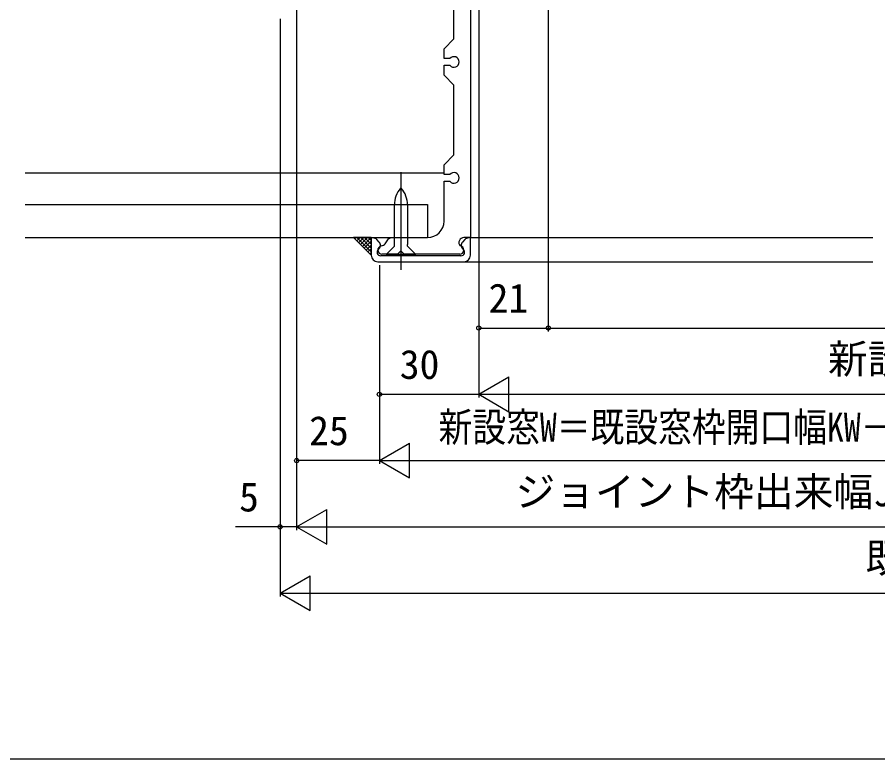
# Model space of a CAD drawing. Units: millimetres, scale not verified. Extents: x -525 to 525, y -783 to 778.
# Drawn here: x -321.9 to -62, y -782.8 to -559 of the extents above; entities that cross this region are included whole.
import ezdxf
from ezdxf.enums import TextEntityAlignment as Align

# ---------------------------------------------------------------- set-up
doc = ezdxf.new("R2010")
doc.units = ezdxf.units.MM
doc.header["$LTSCALE"] = 4
for name, color, linetype in [('0-2_YKK_11', 7, 'Continuous'), ('0-4_YKK_12', 2, 'Continuous'), ('0-5_YKK_13', 4, 'Continuous'), ('0-6_YKK_D', 6, 'Continuous'), ('0-7_YKK_ZWAK', 7, 'Continuous'), ('0-8_YSS_K', 3, 'Continuous')]:
    doc.layers.add(name, color=color, linetype=linetype)
doc.styles.add('ＭＳ ゴシック', font='')
doc.styles.get('ＭＳ ゴシック').set_extended_font_data('MS Gothic')

msp = doc.modelspace()

# ---------------------------------------------------------------- linework, layer by layer
at = {"layer": '0-2_YKK_11'}
for p, q in [((-212.574, -626.864), (-213.279, -626.056)), ((-186.727, -626.056), (-187.432, -626.864)), ((-187.903, -631), (-212.103, -631)), ((-213.003, -632.8), (-187.003, -632.8))]:
    msp.add_line(p, q, dxfattribs=at)
for points in [[(-185.003, -512.5), (-185.003, -625.5), (-187.003, -625.5)], [(-191.252, -571.5), (-193.003, -571.5), (-193.003, -568.5), (-190.003, -565.5), (-190.003, -539.5), (-193.003, -536.5), (-193.003, -533.5), (-191.252, -533.5)], [(-191.252, -606.5), (-193.003, -606.5), (-193.003, -603.5), (-190.003, -600.5), (-190.003, -579.5), (-193.003, -576.5), (-193.003, -573.5), (-191.252, -573.5)], [(-193.003, -620.5), (-193.003, -608.5), (-191.252, -608.5)], [(-213.836, -625.733), (-215.003, -625.445), (-215.003, -630.8)], [(-210.795, -627.346), (-209.802, -625.927), (-208.982, -625.5), (-198.003, -625.5)], [(-185.003, -630.8), (-185.003, -625.445), (-186.17, -625.733)], [(-188.253, -630.5), (-188.403, -630.5), (-205.003, -630.5), (-206.003, -629.5), (-207.003, -630.5), (-211.753, -630.5)]]:
    msp.add_lwpolyline(points, dxfattribs=at)
for centre, radius, start, end in [((-190.003, -572.5), 1.6, 218.68219, 141.31781), ((-190.003, -607.5), 1.6, 218.68219, 141.31781), ((-198.003, -620.5), 5, 270, 0), ((-214.032, -626.714), 1, 41.15138, 78.69007), ((-187.003, -627), 1.5, 90, 222.20852), ((-185.974, -626.714), 1, 101.30993, 138.84862), ((-211.753, -629.25), 1.25, 96.83408, 270), ((-213.703, -627.851), 1.5, 307.97987, 41.15138), ((-212.09, -626.44), 1.58, 276.83408, 325.01054), ((-188.253, -629.25), 1.25, 270, 83.61814), ((-186.303, -627.851), 1.5, 138.84862, 232.02013), ((-213.003, -630.8), 2, 180, 270), ((-212.103, -629.9), 1.1, 127.97987, 270), ((-187.903, -629.9), 1.1, 270, 52.02013), ((-187.003, -630.8), 2, 270, 0)]:
    msp.add_arc(centre, radius, start, end, dxfattribs=at)
at = {"layer": '0-4_YKK_12'}
for p, q in [((-184.997, -625.5), (-63.503, -625.5)), ((-186.997, -632.8), (-63.503, -632.8))]:
    msp.add_line(p, q, dxfattribs=at)
at = {"layer": '0-5_YKK_13'}
for p, q in [((-206.003, -605.788), (-206.003, -635.228)), ((-206.093, -610.633), (-206.003, -610.533)), ((-206.003, -610.533), (-205.914, -610.633)), ((-208.003, -627.633), (-208.003, -615.634)), ((-204.003, -615.634), (-204.003, -627.633)), ((-210.503, -630.633), (-208.003, -628.133)), ((-208.003, -628.133), (-208.003, -627.633)), ((-204.003, -628.133), (-204.003, -627.633)), ((-201.503, -630.633), (-204.003, -628.133)), ((-201.503, -630.633), (-210.503, -630.633))]:
    msp.add_line(p, q, dxfattribs=at)
for centre, start, end in [((-200.503, -615.634), 138.18174, 180), ((-211.503, -615.634), 0, 41.81826)]:
    msp.add_arc(centre, 7.5, start, end, dxfattribs=at)
at = {"layer": '0-6_YKK_D'}
for p, q in [((-237.503, -498.7), (-237.503, -713.8)), ((-237.503, -499), (-237.503, -713.8)), ((-237.503, -499), (-237.503, -693.8)), ((-161.503, -513), (-161.503, -653.8)), ((-161.503, -513), (-161.503, -653.8)), ((-182.503, -528), (-182.503, -673.8)), ((-182.503, -528), (-182.503, -653.8)), ((-182.503, -528), (-182.503, -673.8)), ((-242.503, -559.496), (-242.503, -733.8)), ((-242.503, -559.496), (-242.503, -713.8)), ((-212.503, -633.8), (-212.503, -693.8)), ((-212.503, -633.8), (-212.503, -673.8)), ((-212.503, -633.8), (-212.503, -693.8)), ((-182.503, -652.8), (-161.503, -652.8)), ((-161.503, -652.8), (176.497, -652.8)), ((-182.503, -672.8), (-173.41, -667.55)), ((-173.41, -678.05), (-173.41, -667.55)), ((-212.503, -672.8), (-182.503, -672.8)), ((-182.503, -672.8), (-173.41, -678.05)), ((-182.503, -672.8), (-164.316, -672.8)), ((-172.003, -672.8), (186.997, -672.8)), ((-212.503, -692.8), (-203.41, -687.55)), ((-203.41, -698.05), (-203.41, -687.55)), ((-212.503, -692.8), (-237.503, -692.8)), ((-212.503, -692.8), (-203.41, -698.05)), ((-212.503, -692.8), (-194.316, -692.8)), ((-202.003, -692.8), (216.997, -692.8)), ((-237.503, -712.8), (-228.41, -707.55)), ((-228.41, -718.05), (-228.41, -707.55)), ((-237.503, -712.8), (-228.41, -718.05)), ((-237.503, -712.8), (-219.317, -712.8)), ((-227.003, -712.8), (241.997, -712.8)), ((-242.503, -732.8), (-233.41, -727.55)), ((-233.41, -738.05), (-233.41, -727.55)), ((-242.503, -732.8), (-233.41, -738.05)), ((-242.503, -732.8), (-224.317, -732.8)), ((-232.003, -732.8), (246.997, -732.8))]:
    msp.add_line(p, q, dxfattribs=at)
msp.add_lwpolyline([(-237.503, -712.8), (-242.503, -712.8), (-256.008, -712.8)], dxfattribs=at)
for centre in [(-182.503, -652.8), (-161.503, -652.8), (-161.503, -652.8), (-212.503, -672.8), (-237.503, -692.8), (-242.503, -712.8)]:
    msp.add_circle(centre, 0.637, dxfattribs=at)
at = {"layer": '0-7_YKK_ZWAK'}
msp.add_lwpolyline([(-525, -782.8), (525, -782.8), (525, 747.2)], dxfattribs=at)
at = {"layer": '0-8_YSS_K'}
for p, q in [((-319.455, -606), (-193.003, -606)), ((-319.455, -625.5), (-198.003, -625.5)), ((-215.003, -630.794), (-220.297, -625.5)), ((-215.003, -625.5), (-220.297, -625.5)), ((-219.893, -625.905), (-219.488, -625.5)), ((-219.331, -626.466), (-218.365, -625.5)), ((-215.003, -629.782), (-219.285, -625.5)), ((-218.77, -627.027), (-217.243, -625.5)), ((-218.209, -627.589), (-216.12, -625.5)), ((-215.003, -628.66), (-218.163, -625.5)), ((-217.647, -628.15), (-215.003, -625.505)), ((-215.003, -627.537), (-217.04, -625.5)), ((-215.003, -626.415), (-215.918, -625.5)), ((-217.086, -628.711), (-215.003, -626.628)), ((-216.525, -629.272), (-215.003, -627.75)), ((-215.964, -629.834), (-215.003, -628.873)), ((-215.402, -630.395), (-215.003, -629.996))]:
    msp.add_line(p, q, dxfattribs=at)
msp.add_lwpolyline([(-319.455, -615.5), (-198.003, -615.5), (-198.003, -625.5)], dxfattribs=at)

# ---------------------------------------------------------------- texts
at = {"layer": '0-6_YKK_D', "style": 'ＭＳ ゴシック'}
for s, p in [('21', (-179.537, -650.8)), ('新設窓内法基準寸法w', (-77.048, -669.164)), ('30', (-206.367, -670.8)), ('25', (-233.73, -690.8)), ('ジョイント枠出来幅JW＝既設窓枠開口幅KW－10', (-171.412, -709.232)), ('5', (-254.894, -710.8)), ('既設窓枠開口幅KW', (-65.73, -729.232))]:
    msp.add_text(s, height=8.798, dxfattribs=at).set_placement(p, align=Align.BOTTOM_LEFT)
at = {"layer": '0-6_YKK_D', "style": 'ＭＳ ゴシック', "width": 0.85}
msp.add_text('新設窓W＝既設窓枠開口幅KW－60＝ジョイント枠出来幅JW－50', height=8.798, dxfattribs=at).set_placement((-194.648, -689.732), align=Align.BOTTOM_LEFT)

doc.saveas('drawing.dxf')
